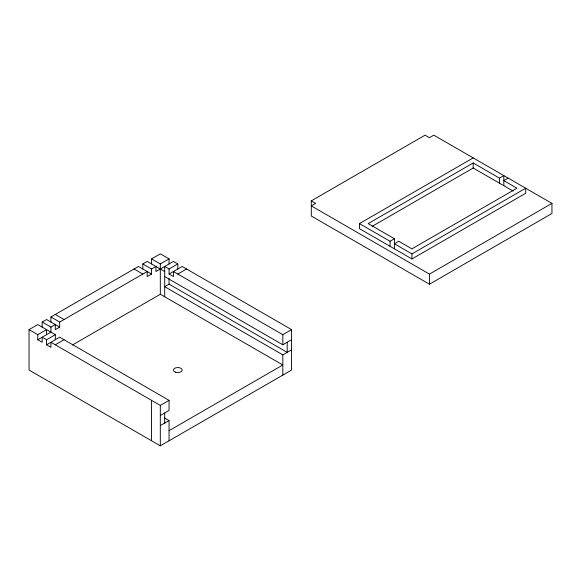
<?xml version="1.0" encoding="UTF-8"?>
<svg xmlns="http://www.w3.org/2000/svg" width="581" height="581" viewBox="0 0 581 581"><rect width="100%" height="100%" fill="white"/><g stroke="black" fill="none" stroke-linecap="round" stroke-linejoin="round"><path stroke-width="0.87" d="M177.815 268.996L177.815 263.941L169.064 268.996L169.064 274.05L182.194 266.468L291.575 329.623L291.575 370.046L160.312 445.83L29.05 370.046L29.05 329.623L37.801 324.568L55.304 334.678L55.304 339.725M42.173 327.096L42.173 322.048L46.553 319.521L59.676 327.096L59.676 322.048L147.189 271.523L147.189 276.578L151.561 274.05L151.561 268.996L142.81 263.941L142.81 268.996M50.925 322.048L50.925 316.994L138.438 266.468L151.561 274.05M142.81 263.941L147.189 261.421L164.692 271.523M151.561 263.941L151.561 258.894L160.312 253.839L169.064 258.894L169.064 263.941M29.05 329.623L37.801 334.678L46.553 329.623L46.553 334.678M42.173 322.048L50.925 327.096L55.304 324.568L55.304 329.623L59.676 327.096M151.561 268.996L155.94 266.468L155.94 271.523L173.443 261.421L177.815 263.941M151.561 258.894L160.312 263.941L169.064 258.894M37.801 334.678L37.801 339.725L50.925 332.15L50.925 327.096M37.801 339.725L42.173 342.253L42.173 337.205L46.553 339.725L55.304 334.678M46.553 339.725L46.553 344.78L59.676 337.205L169.064 400.353L169.064 410.462L160.312 415.517M55.304 344.78L64.055 339.725M177.815 274.05L186.566 268.996M311.3 200.852L425.06 135.17L429.439 137.697L433.811 135.17L551.95 203.379L551.95 213.481L429.439 284.218L311.3 216.009L311.3 200.852L315.672 203.379L311.3 205.906L429.439 274.109L551.95 203.379M287.203 342.253L287.203 352.362L169.064 284.153L164.692 286.68L282.824 354.882L291.575 349.835M72.443 344.991L160.312 294.255L282.824 364.991L169.064 430.674M508.193 178.12L503.821 180.64L516.945 188.222L411.936 248.85L398.806 241.268L394.434 243.795L411.936 253.904L525.696 188.222L525.696 193.277L411.936 258.952L359.428 228.638L359.428 223.591L473.188 157.909M503.821 185.695L503.821 175.593L499.442 178.12L473.188 162.963L368.18 223.591L394.434 238.747L394.434 248.85M372.101 226.379L473.188 168.011L513.088 191.047M359.428 223.591L390.054 241.268L394.434 238.747M46.553 344.78L50.925 347.307L50.925 342.253L160.312 405.407L169.064 400.353M169.064 274.05L173.443 276.578L173.443 271.523L282.824 334.678L291.575 329.623M164.692 276.578L282.824 344.78L291.575 339.725M160.312 425.619L169.064 420.564L169.064 440.776M169.064 268.996L164.692 266.468L164.692 296.782M134.058 268.996L142.81 274.05M55.304 314.466L64.055 319.521M50.925 316.994L59.676 322.048M164.372 417.855L169.064 420.564M499.442 178.12L499.442 183.168M473.188 162.963L473.188 168.011M429.439 274.109L429.439 284.218M411.936 253.904L411.936 258.952M390.054 241.268L390.054 246.322M282.824 334.678L282.824 344.78M282.824 354.882L282.824 375.094M169.064 278.255L169.064 284.153M164.692 412.989L164.692 423.091M160.312 263.941L160.312 294.255M160.312 405.407L160.312 445.83M151.561 400.353L151.561 440.776M175.651 372.21A4.328 2.498 0 0 0 182.151 370.046A4.328 2.498 0 0 0 175.651 367.875A4.328 2.498 0 0 0 175.651 372.21"/></g></svg>
